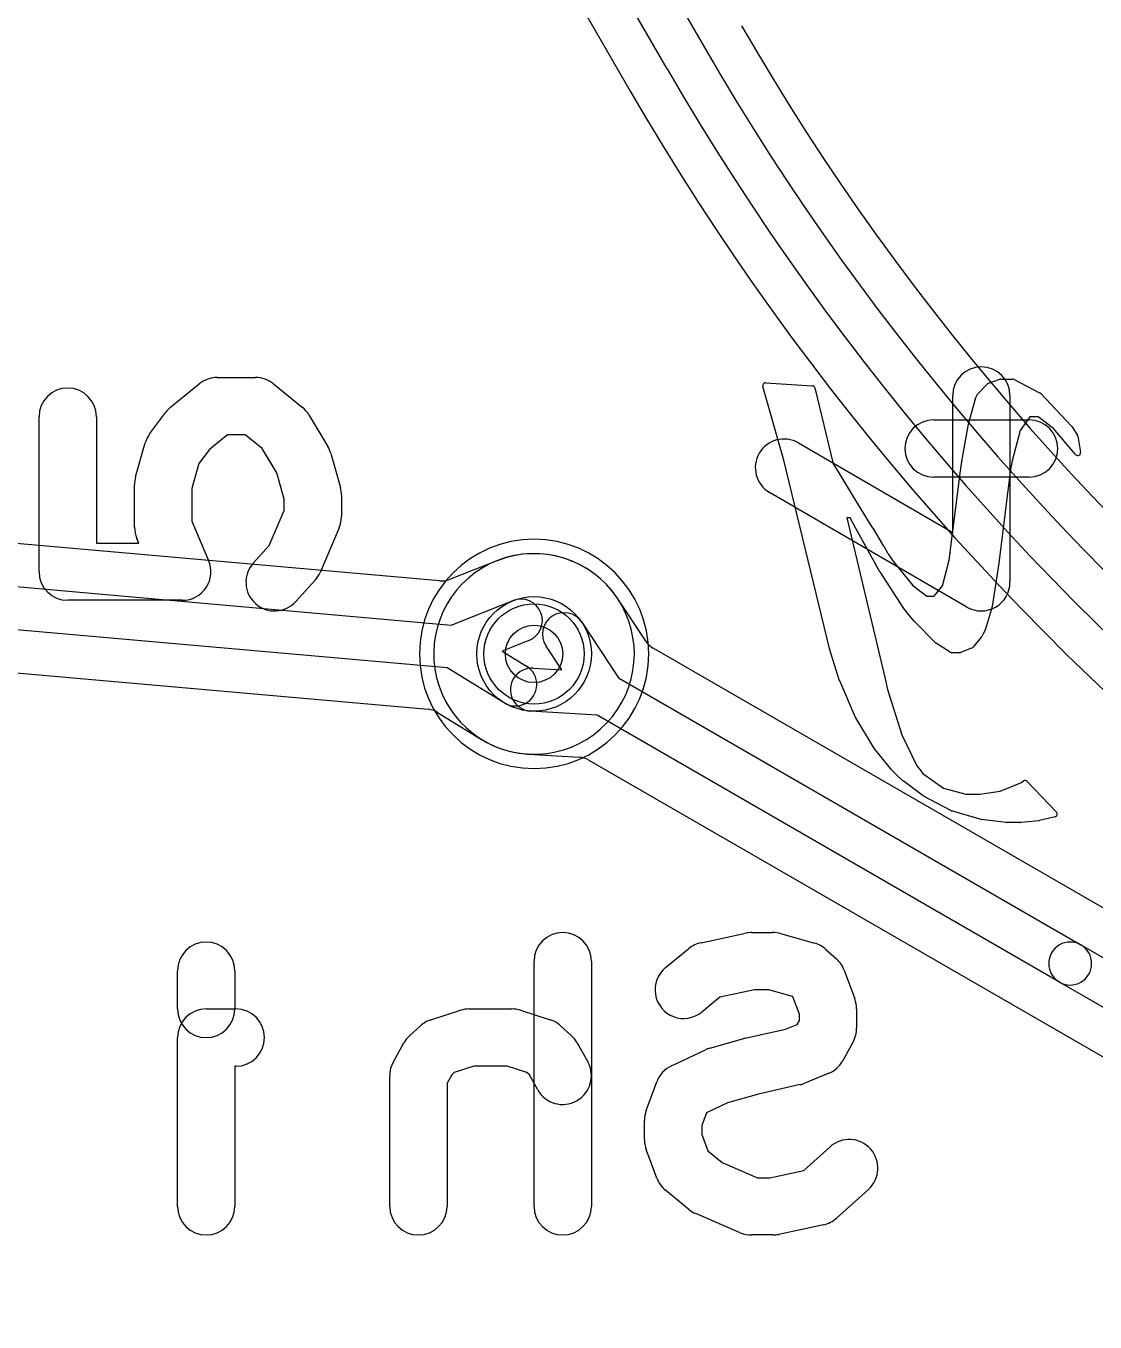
# Model space of a CAD drawing. Extents: x 0 to 57.1, y 0 to 59.8.
# Drawn here: x 38.926 to 42.658, y 49.668 to 54.192 of the extents above; entities that cross this region are included whole.
import ezdxf

# ---------------------------------------------------------------- set-up
doc = ezdxf.new("R2010")
doc.units = 0
for name, color, linetype in [('Hole', 1, 'CONTINUOUS'), ('L1', 3, 'CONTINUOUS'), ('L2', 3, 'CONTINUOUS'), ('L3', 3, 'CONTINUOUS'), ('L4', 3, 'CONTINUOUS'), ('PartsSilk-A', 221, 'CONTINUOUS'), ('PartsSilk-B', 221, 'CONTINUOUS'), ('Resist-A', 2, 'CONTINUOUS'), ('Resist-B', 2, 'CONTINUOUS'), ('Silk-A', 140, 'CONTINUOUS'), ('Silk-B', 140, 'CONTINUOUS')]:
    doc.layers.add(name, color=color, linetype=linetype)

msp = doc.modelspace()

# ---------------------------------------------------------------- linework, layer by layer
at = {"layer": 'Hole'}
msp.add_circle((40.7, 52), 0.1, dxfattribs=at)
at = {"layer": 'L1'}
for p, q in [((41.09071, 52.04381), (40.99256, 52.19219)), ((40.86681, 52.11034), (40.99528, 51.91612)), ((40.797, 51.944), (40.74171, 52.02758)), ((44.31236, 50.17415), (41.11621, 52.01955)), ((40.69696, 51.95009), (40.797, 51.944)), ((40.99528, 51.91612), (42.60874, 50.98458)), ((40.92029, 51.78621), (40.68784, 51.80037)), ((42.53374, 50.85468), (40.92029, 51.78621)), ((40.68049, 51.6505), (40.85727, 51.63973)), ((40.89135, 51.62976), (44.08655, 49.7849)), ((42.60874, 50.98458), (44.2375, 50.04422)), ((44.1625, 49.91432), (42.53374, 50.85468))]:
    msp.add_line(p, q, dxfattribs=at)
msp.add_circle((40.7, 52), 0.2, dxfattribs=at)
for centre, radius, start, end in [((40.7, 52), 0.35004, 33.78722, -93.70182), ((41.05325, 52.23637), 0.075, -146.21035, -146.08322), ((40.80426, 52.06896), 0.22504, 33.48316, 33.91463), ((40.7, 52), 0.35005, 33.39544, 33.4826), ((41.05511, 52.23357), 0.075, -146.94987, -146.51334), ((40.80426, 52.06896), 0.075, 33.48666, -146.51671), ((41.15371, 52.0845), 0.075, -147.14267, -120.00073), ((40.6924, 51.87523), 0.075, 86.51421, -93.48504), ((40.67256, 51.57585), 0.075, 86.07768, 86.29976), ((40.69129, 51.87531), 0.22505, -93.46453, -93.27332), ((40.67416, 51.57575), 0.075, 86.51421, 86.72864), ((40.7, 52), 0.35004, -93.48536, -93.24593), ((40.67593, 51.57564), 0.075, 86.51421, 86.75152), ((40.85385, 51.56481), 0.075, 59.99927, 87.38634), ((42.57124, 50.91963), 0.075, 59.99927, -119.99987), ((42.57124, 50.91963), 0.075, -120.00073, 59.99979)]:
    msp.add_arc(centre, radius, start, end, dxfattribs=at)
at = {"layer": 'L2'}
for start, end in [(90, -90), (-90, 90)]:
    msp.add_arc((40.7, 52), 0.40004, start, end, dxfattribs=at)
at = {"layer": 'L3'}
for start, end in [(90, -90), (-90, 90)]:
    msp.add_arc((40.7, 52), 0.40004, start, end, dxfattribs=at)
at = {"layer": 'L4'}
for p, q in [((39.85327, 56.01287), (41.03473, 53.96652)), ((40.67591, 55.1881), (41.29458, 54.11655)), ((41.16467, 54.04155), (40.54601, 55.1131)), ((40.37051, 52.25507), (15.46423, 54.45885)), ((15.42457, 54.01053), (40.33081, 51.80675)), ((27.93935, 53.20439), (40.41011, 52.10095)), ((40.39689, 51.95153), (27.92613, 53.05497)), ((40.56998, 52.325), (40.40455, 52.25998)), ((40.41011, 52.10095), (40.62682, 52.18613)), ((40.6817, 52.04653), (40.58845, 52.00987)), ((40.58845, 52.00987), (40.67382, 51.95741)), ((40.59528, 51.82961), (40.39689, 51.95153)), ((40.36347, 51.79594), (40.51672, 51.70177))]:
    msp.add_line(p, q, dxfattribs=at)
msp.add_circle((40.7, 52), 0.2, dxfattribs=at)
for centre, radius, start, end in [((49.02385, 58.57904), 8.77497, -150.000095, -104.999878), ((49.02386, 58.57904), 8.925, -150.000091, -104.999997), ((49.02386, 58.57904), 9.075, -150.000085, -104.999978), ((49.02384, 58.57905), 9.22504, -149.999918, -104.999895), ((40.70001, 52), 0.35004, -121.30006, 111.62876), ((40.54255, 52.3948), 0.075, -68.54617, -68.26101), ((40.54334, 52.39511), 0.075, -68.90929, -68.3674), ((40.37712, 52.32978), 0.075, -95.0561, -68.54617), ((40.65426, 52.11633), 0.075, -68.53906, 111.45868), ((40.63455, 51.89351), 0.075, -121.57297, 58.42831), ((40.3242, 51.73204), 0.075, 58.42703, 84.9439), ((40.59528, 51.82961), 0.15005, -121.57148, -121.51319), ((40.47919, 51.63683), 0.075, 58.69429, 59.85904)]:
    msp.add_arc(centre, radius, start, end, dxfattribs=at)
at = {"layer": 'PartsSilk-A'}
for p, q in [((39.43127, 52.86085), (39.53127, 52.94233)), ((39.59444, 52.96481), (39.72778, 52.96481)), ((39.79095, 52.94233), (39.89095, 52.86085)), ((42.16111, 52.4237), (42.16111, 52.90185)), ((42.36111, 52.90185), (42.36111, 52.25)), ((39.35889, 52.76926), (39.41444, 52.84333)), ((39.91353, 52.83478), (39.98019, 52.72367)), ((38.97222, 52.28704), (38.97222, 52.82778)), ((39.17222, 52.82778), (39.17222, 52.38704)), ((42.09444, 52.81667), (42.42778, 52.81667)), ((39.63002, 52.76481), (39.5671, 52.71354)), ((39.6922, 52.76481), (39.63002, 52.76481)), ((39.75104, 52.71687), (39.6922, 52.76481)), ((39.30929, 52.61781), (39.34262, 52.73633)), ((39.5671, 52.71354), (39.5301, 52.66421)), ((39.8018, 52.63225), (39.75104, 52.71687)), ((39.9907, 52.6993), (40.02404, 52.58078)), ((41.62243, 52.73648), (42.16111, 52.4237)), ((39.5301, 52.66421), (39.50556, 52.57695)), ((39.82778, 52.5399), (39.8018, 52.63225)), ((42.42778, 52.61667), (42.09444, 52.61667)), ((39.30556, 52.44259), (39.30556, 52.59074)), ((39.50556, 52.57695), (39.50556, 52.46311)), ((42.2109, 52.16352), (41.52201, 52.56352)), ((39.82778, 52.50016), (39.82778, 52.5399)), ((40.02778, 52.5537), (40.02778, 52.47963)), ((39.77571, 52.37867), (39.82778, 52.50016)), ((39.50556, 52.46311), (39.56414, 52.32643)), ((40.01969, 52.44024), (39.95302, 52.28468)), ((39.17222, 52.38704), (39.32057, 52.38704)), ((39.32057, 52.38704), (39.31364, 52.4032)), ((39.72011, 52.3169), (39.77571, 52.37867)), ((39.93544, 52.25717), (39.86877, 52.1831)), ((39.47222, 52.18704), (39.07222, 52.18704))]:
    msp.add_line(p, q, dxfattribs=at)
for centre, start, end in [((42.26111, 52.90185), 0, 180), ((39.07222, 52.82778), 0, 180), ((39.59444, 52.86481), 90, 129.17315), ((39.72778, 52.86481), 50.82387, 90), ((39.49444, 52.78333), 129.17613, 143.13134), ((39.82778, 52.78333), 30.96376, 50.82685), ((42.09444, 52.71667), 90, -90), ((42.42778, 52.71667), -90, 90), ((39.43889, 52.70926), 143.1301, 164.29304), ((41.57222, 52.65), 59.86069, -120.14135), ((39.89444, 52.67222), 15.71243, 30.96148), ((39.40556, 52.59074), 164.29464, 180), ((39.92778, 52.5537), 0, 15.71144), ((39.92778, 52.47963), -23.19859, 0), ((39.40556, 52.44259), 180, -156.80274), ((39.47222, 52.28704), -90, 23.19633), ((39.79444, 52.25), 138.01151, -41.9902), ((39.07222, 52.28704), 180, -90), ((39.86111, 52.32407), -41.98849, -23.19903), ((42.26111, 52.25), -120.13931, 0)]:
    msp.add_arc(centre, 0.1, start, end, dxfattribs=at)
at = {"layer": 'PartsSilk-B'}
for p, q in [((41.5715, 52.67563), (41.49868, 52.93369)), ((41.50894, 52.94639), (41.67116, 52.93596)), ((41.68024, 52.92832), (41.74384, 52.6638)), ((42.24954, 52.90889), (42.28237, 52.9421)), ((42.28613, 52.94449), (42.32571, 52.95855)), ((42.32906, 52.95913), (42.37094, 52.95913)), ((42.37556, 52.958), (42.46655, 52.91054)), ((42.21633, 52.80212), (42.23923, 52.88635)), ((42.23957, 52.88737), (42.24335, 52.89705)), ((42.24362, 52.89768), (42.24761, 52.90613)), ((42.46922, 52.90852), (42.57574, 52.79514)), ((42.19282, 52.67223), (42.21614, 52.80128)), ((42.43039, 52.8274), (42.39679, 52.77996)), ((42.45934, 52.8274), (42.43039, 52.8274)), ((42.51245, 52.78624), (42.45934, 52.8274)), ((42.58994, 52.69563), (42.51245, 52.78624)), ((42.57687, 52.79369), (42.59637, 52.76327)), ((42.39679, 52.77996), (42.3685, 52.67435)), ((42.59781, 52.75957), (42.6074, 52.70383)), ((41.73146, 52.01877), (41.5715, 52.67563)), ((41.74384, 52.6638), (41.7634, 52.63163)), ((42.1884, 52.63912), (42.19275, 52.67177)), ((42.3685, 52.67435), (42.36284, 52.64526)), ((41.7634, 52.63163), (41.82246, 52.53529)), ((42.15239, 52.35455), (42.18839, 52.63906)), ((42.36284, 52.64526), (42.32168, 52.31654)), ((41.82246, 52.53529), (41.88185, 52.43912)), ((41.80302, 52.47547), (41.79171, 52.47547)), ((41.79171, 52.47547), (41.92496, 51.9136)), ((41.82166, 52.44024), (41.80302, 52.47547)), ((41.9073, 52.2866), (41.82177, 52.44005)), ((41.88186, 52.4391), (41.92023, 52.37661)), ((41.92034, 52.37644), (41.93415, 52.3529)), ((41.93493, 52.35122), (41.93577, 52.34889)), ((41.93577, 52.34889), (41.95197, 52.32447)), ((42.14919, 52.32743), (42.15238, 52.35446)), ((41.95197, 52.32447), (42.02234, 52.23854)), ((42.12614, 52.2374), (42.14919, 52.32743)), ((42.32168, 52.31651), (42.31788, 52.28693)), ((41.99072, 52.1589), (41.90766, 52.286)), ((42.31784, 52.28665), (42.29891, 52.1659)), ((42.02234, 52.23854), (42.07059, 52.20172)), ((42.07059, 52.20172), (42.09643, 52.20172)), ((42.09643, 52.20172), (42.12614, 52.2374)), ((42.00833, 52.1364), (41.99122, 52.1582)), ((42.29862, 52.1646), (42.27434, 52.08286)), ((42.02663, 52.11469), (42.00856, 52.13612)), ((42.10233, 52.03802), (42.02716, 52.11411)), ((42.26714, 52.07053), (42.26244, 52.06063)), ((42.27326, 52.08046), (42.26714, 52.07053)), ((41.76658, 51.90669), (41.73164, 52.01815)), ((42.15275, 52.00571), (42.10408, 52.03661)), ((42.22692, 52.01981), (42.18848, 52.00483)), ((42.26106, 52.05848), (42.23094, 52.02269)), ((42.18485, 52.00415), (42.15811, 52.00415)), ((41.82192, 51.77778), (41.76693, 51.90573)), ((41.92496, 51.9136), (41.93409, 51.8754)), ((41.93409, 51.8754), (41.98374, 51.71718)), ((41.88837, 51.66867), (41.82257, 51.77652)), ((41.98374, 51.71718), (42.03597, 51.6099)), ((41.94506, 51.59849), (41.88914, 51.66759)), ((41.96646, 51.57732), (41.94581, 51.59766)), ((41.98766, 51.55761), (41.96667, 51.57712)), ((42.03597, 51.6099), (42.04643, 51.59716)), ((42.04664, 51.59689), (42.05745, 51.58277)), ((42.05745, 51.58277), (42.12875, 51.53208)), ((42.05763, 51.50501), (41.98847, 51.55693)), ((42.12875, 51.53208), (42.20668, 51.5102)), ((42.25636, 51.5102), (42.32723, 51.52089)), ((42.32723, 51.52089), (42.40132, 51.55162)), ((42.40154, 51.55177), (42.40827, 51.5566)), ((42.42133, 51.55538), (42.5235, 51.44835)), ((42.15468, 51.45331), (42.05894, 51.50418)), ((42.20668, 51.5102), (42.25636, 51.5102)), ((42.26046, 51.42206), (42.15656, 51.45254)), ((42.51867, 51.43174), (42.46386, 51.41816)), ((42.34734, 51.41147), (42.26208, 51.42173)), ((42.39783, 51.4114), (42.34853, 51.4114)), ((42.46247, 51.41792), (42.39884, 51.41145)), ((41.28274, 50.99222), (41.4383, 51.02556)), ((41.45926, 51.02778), (41.53333, 51.02778)), ((41.56041, 51.02404), (41.67893, 50.9907)), ((41.1589, 50.90518), (41.24038, 50.97184)), ((41.71874, 50.96878), (41.75578, 50.93545)), ((39.45556, 50.76111), (39.45556, 50.89444)), ((39.65556, 50.89444), (39.65556, 50.76111)), ((40.7, 50.07222), (40.7, 50.92778)), ((40.9, 50.92778), (40.9, 50.07222)), ((41.78266, 50.89584), (41.8197, 50.79584)), ((41.3483, 50.80173), (41.28554, 50.75038)), ((41.46986, 50.82778), (41.3483, 50.80173)), ((41.51953, 50.82778), (41.46986, 50.82778)), ((41.60231, 50.8045), (41.51953, 50.82778)), ((41.60368, 50.80326), (41.60231, 50.8045)), ((41.62593, 50.74319), (41.60368, 50.80326)), ((39.55556, 50.76111), (39.65926, 50.76111)), ((40.33977, 50.72298), (40.44347, 50.75631)), ((40.47407, 50.76111), (40.62222, 50.76111)), ((40.65282, 50.75631), (40.75653, 50.72298)), ((41.82593, 50.76111), (41.82593, 50.69444)), ((41.57729, 50.69016), (41.61853, 50.70704)), ((41.61853, 50.70704), (41.62593, 50.72036)), ((41.62593, 50.72036), (41.62593, 50.74319)), ((39.45556, 50.07222), (39.45556, 50.66111)), ((40.26643, 50.66877), (40.30347, 50.70211)), ((40.79284, 50.7021), (40.82987, 50.66876)), ((41.43731, 50.65867), (41.57729, 50.69016)), ((40.20888, 50.57634), (40.24591, 50.643)), ((40.85037, 50.64301), (40.88741, 50.57635)), ((41.17977, 50.56276), (41.29829, 50.61832)), ((41.31367, 50.62405), (41.43219, 50.65738)), ((41.81334, 50.64587), (41.7763, 50.57921)), ((39.65926, 50.56111), (39.65556, 50.56111)), ((39.65556, 50.56111), (39.65556, 50.07222)), ((40.1963, 50.07222), (40.1963, 50.52778)), ((40.41264, 50.53128), (40.3963, 50.50187)), ((40.42136, 50.53913), (40.41264, 50.53128)), ((40.48975, 50.56111), (40.42136, 50.53913)), ((40.60655, 50.56111), (40.48975, 50.56111)), ((40.67494, 50.53913), (40.60655, 50.56111)), ((40.68365, 50.53129), (40.67494, 50.53913)), ((40.71259, 50.47921), (40.68365, 50.53129)), ((41.72676, 50.53523), (41.64528, 50.50189)), ((40.3963, 50.50187), (40.3963, 50.07222)), ((41.09141, 50.40695), (41.12844, 50.50695)), ((41.62936, 50.49688), (41.48379, 50.46413)), ((41.48379, 50.46413), (41.37573, 50.43374)), ((41.30177, 50.39907), (41.28519, 50.3543)), ((41.37573, 50.43374), (41.30177, 50.39907)), ((41.08519, 50.30556), (41.08519, 50.37222)), ((41.28519, 50.3543), (41.28519, 50.32348)), ((41.28519, 50.32348), (41.30657, 50.26575)), ((41.12844, 50.17083), (41.09141, 50.27083)), ((41.30657, 50.26575), (41.35609, 50.22524)), ((41.64183, 50.19775), (41.7331, 50.27989)), ((41.35609, 50.22524), (41.47979, 50.17222)), ((41.47979, 50.17222), (41.52273, 50.17222)), ((41.52273, 50.17222), (41.64183, 50.19775)), ((41.24037, 50.0615), (41.15889, 50.12817)), ((41.8669, 50.13123), (41.75579, 50.03123)), ((41.41987, 49.98031), (41.26431, 50.04698)), ((41.70985, 50.00778), (41.55429, 49.97444)), ((41.53333, 49.97222), (41.45926, 49.97222))]:
    msp.add_line(p, q, dxfattribs=at)
for centre, radius, start, end in [((41.5083, 52.93641), 0.01, 86.33075, -164.21205), ((41.67052, 52.92598), 0.01, 13.53586, 86.33075), ((42.28948, 52.93507), 0.01, 109.57673, 135.32416), ((42.32906, 52.94913), 0.01, 90, 109.57673), ((42.37094, 52.94913), 0.01, 62.48694, 90), ((42.24888, 52.88373), 0.01, 158.64562, 164.81021), ((42.25266, 52.89341), 0.01, 154.71652, 158.64562), ((42.25665, 52.90186), 0.01, 135.32416, 154.71652), ((42.46193, 52.90167), 0.01, 43.21768, 62.48694), ((42.22598, 52.7995), 0.01, 164.81021, 169.7464), ((42.56845, 52.78829), 0.01, 32.67328, 43.21768), ((42.58795, 52.75787), 0.01001, 9.78241, 32.67328), ((42.59754, 52.70213), 0.01001, -139.46085, 9.78241), ((42.20266, 52.67045), 0.01, 169.7464, 172.41293), ((42.19831, 52.6378), 0.01, 172.41293, 172.76127), ((41.8305, 52.44492), 0.01, -152.10273, -150.84519), ((41.87334, 52.43387), 0.01, 31.54367, 31.67132), ((41.91171, 52.37138), 0.01, 30.38424, 31.54367), ((41.92552, 52.34784), 0.01, 19.7579, 30.38424), ((42.16231, 52.35329), 0.01, 172.76127, 173.28012), ((42.31176, 52.31778), 0.01, -7.29556, -7.12502), ((41.91603, 52.29147), 0.01, -150.84519, -146.8344), ((42.30796, 52.2882), 0.01, -8.91604, -7.29556), ((41.99909, 52.16437), 0.01, -146.8344, -141.90392), ((42.28903, 52.16745), 0.01, -16.55114, -8.91604), ((42.0162, 52.14257), 0.01, -141.90392, -139.82758), ((42.03427, 52.12114), 0.01, -139.82758, -135.32416), ((42.26475, 52.08571), 0.01, -31.67132, -16.55114), ((41.74118, 52.02114), 0.01, -166.29711, -162.59811), ((42.10944, 52.04505), 0.01, -135.32416, -122.41845), ((42.22329, 52.02913), 0.01, -68.71983, -40.09168), ((42.25341, 52.06492), 0.01, -40.09168, -25.4116), ((42.15811, 52.01415), 0.01, -122.41845, -90), ((42.18485, 52.01415), 0.01, -90, -68.71983), ((41.77612, 51.90968), 0.01, -162.59811, -156.74124), ((41.83111, 51.78173), 0.01, -156.74124, -148.61388), ((41.89691, 51.67388), 0.01, -148.61388, -141.00901), ((41.95283, 51.60478), 0.01, -141.00901, -134.5948), ((41.97348, 51.58444), 0.01, -134.5948, -132.9329), ((42.0387, 51.59081), 0.01, 37.44284, 39.40224), ((41.99447, 51.56493), 0.01, -132.9329, -126.8699), ((42.40715, 51.54349), 0.01, 124.11906, 125.6442), ((42.4141, 51.54848), 0.01, 43.66213, 125.6776), ((42.06363, 51.51301), 0.01, -126.8699, -117.97473), ((42.15937, 51.46214), 0.01, -117.97473, -106.31519), ((42.51627, 51.44145), 0.01, -76.11658, 43.66213), ((42.26327, 51.43166), 0.01, -106.31519, -96.83367), ((42.34853, 51.4214), 0.01, -96.83367, -90), ((42.39783, 51.4214), 0.01, -90, -84.2039), ((42.46146, 51.42787), 0.01, -84.2039, -76.11658), ((40.8, 50.92778), 0.1, 0, 180), ((41.45926, 50.92778), 0.1, 90, 102.09677), ((41.53333, 50.92778), 0.1, 74.28757, 90), ((39.55556, 50.89444), 0.1, 0, 180), ((41.3037, 50.89444), 0.1, 102.09876, 129.28711), ((41.65185, 50.89444), 0.1, 48.0196, 74.28856), ((41.68889, 50.86111), 0.1, 20.32334, 48.01792), ((41.22222, 50.82778), 0.1, 129.28618, -50.71289), ((39.55556, 50.76111), 0.1, 180, 0), ((39.55556, 50.66111), 0.1, 90, 180), ((39.65926, 50.66111), 0.1, -90, 90), ((40.47407, 50.66111), 0.1, 90, 107.81889), ((40.62222, 50.66111), 0.1, 72.18111, 90), ((41.72593, 50.76111), 0.1, 0, 20.32463), ((40.37037, 50.62778), 0.1, 107.81889, 131.98849), ((40.72593, 50.62778), 0.1, 48.00342, 72.18111), ((40.33333, 50.59444), 0.1, 131.98849, 150.94873), ((40.76296, 50.59444), 0.1, 29.05906, 48.00342), ((41.72593, 50.69444), 0.1, -29.05906, 0), ((41.34074, 50.52778), 0.1, 105.70536, 115.1197), ((41.45926, 50.56111), 0.1, 102.67982, 105.70536), ((40.2963, 50.52778), 0.1, 150.94873, 180), ((40.8, 50.52778), 0.1, -150.94094, 29.05898), ((41.68889, 50.62778), 0.1, -67.7464, -29.05898), ((41.22222, 50.47222), 0.1, 115.1197, 159.67865), ((41.60741, 50.59444), 0.1, -77.32018, -67.7466), ((41.18519, 50.37222), 0.1, 159.67865, 180), ((41.18519, 50.30556), 0.1, 180, -159.67865), ((41.8, 50.20556), 0.1, -48.01151, 131.9875), ((41.22222, 50.20556), 0.1, -159.67865, -129.29424), ((39.55556, 50.07222), 0.1, 180, 0), ((40.2963, 50.07222), 0.1, 180, 0), ((40.8, 50.07222), 0.1, 180, 0), ((41.3037, 50.13889), 0.1, -129.29424, -113.19859), ((41.68889, 50.10556), 0.1, -77.90124, -48.01151), ((41.45926, 50.07222), 0.1, -113.19859, -90), ((41.53333, 50.07222), 0.1, -90, -77.90124)]:
    msp.add_arc(centre, radius, start, end, dxfattribs=at)
at = {"layer": 'Resist-A'}
msp.add_circle((40.7, 52), 0.175, dxfattribs=at)
at = {"layer": 'Resist-B'}
msp.add_circle((40.7, 52), 0.175, dxfattribs=at)
at = {"layer": 'Silk-A'}
for p, q in [((39.43127, 52.86085), (39.53127, 52.94233)), ((39.59444, 52.96481), (39.72778, 52.96481)), ((39.79095, 52.94233), (39.89095, 52.86085)), ((42.16111, 52.4237), (42.16111, 52.90185)), ((42.36111, 52.90185), (42.36111, 52.25)), ((39.35889, 52.76926), (39.41444, 52.84333)), ((39.91353, 52.83478), (39.98019, 52.72367)), ((38.97222, 52.28704), (38.97222, 52.82778)), ((39.17222, 52.82778), (39.17222, 52.38704)), ((42.09444, 52.81667), (42.42778, 52.81667)), ((39.63002, 52.76481), (39.5671, 52.71354)), ((39.6922, 52.76481), (39.63002, 52.76481)), ((39.75104, 52.71687), (39.6922, 52.76481)), ((39.30929, 52.61781), (39.34262, 52.73633)), ((39.5671, 52.71354), (39.5301, 52.66421)), ((39.8018, 52.63225), (39.75104, 52.71687)), ((39.9907, 52.6993), (40.02404, 52.58078)), ((41.62243, 52.73648), (42.16111, 52.4237)), ((39.5301, 52.66421), (39.50556, 52.57695)), ((39.82778, 52.5399), (39.8018, 52.63225)), ((42.42778, 52.61667), (42.09444, 52.61667)), ((39.30556, 52.44259), (39.30556, 52.59074)), ((39.50556, 52.57695), (39.50556, 52.46311)), ((42.2109, 52.16352), (41.52201, 52.56352)), ((39.82778, 52.50016), (39.82778, 52.5399)), ((40.02778, 52.5537), (40.02778, 52.47963)), ((39.77571, 52.37867), (39.82778, 52.50016)), ((39.50556, 52.46311), (39.56414, 52.32643)), ((40.01969, 52.44024), (39.95302, 52.28468)), ((39.17222, 52.38704), (39.32057, 52.38704)), ((39.32057, 52.38704), (39.31364, 52.4032)), ((39.72011, 52.3169), (39.77571, 52.37867)), ((39.93544, 52.25717), (39.86877, 52.1831)), ((39.47222, 52.18704), (39.07222, 52.18704))]:
    msp.add_line(p, q, dxfattribs=at)
for centre, start, end in [((42.26111, 52.90185), 0, 180), ((39.07222, 52.82778), 0, 180), ((39.59444, 52.86481), 90, 129.17315), ((39.72778, 52.86481), 50.82387, 90), ((39.49444, 52.78333), 129.17613, 143.13134), ((39.82778, 52.78333), 30.96376, 50.82685), ((42.09444, 52.71667), 90, -90), ((42.42778, 52.71667), -90, 90), ((39.43889, 52.70926), 143.1301, 164.29304), ((41.57222, 52.65), 59.86069, -120.14135), ((39.89444, 52.67222), 15.71243, 30.96148), ((39.40556, 52.59074), 164.29464, 180), ((39.92778, 52.5537), 0, 15.71144), ((39.92778, 52.47963), -23.19859, 0), ((39.40556, 52.44259), 180, -156.80274), ((39.47222, 52.28704), -90, 23.19633), ((39.79444, 52.25), 138.01151, -41.9902), ((39.07222, 52.28704), 180, -90), ((39.86111, 52.32407), -41.98849, -23.19903), ((42.26111, 52.25), -120.13931, 0)]:
    msp.add_arc(centre, 0.1, start, end, dxfattribs=at)
at = {"layer": 'Silk-B'}
for p, q in [((41.5715, 52.67563), (41.49868, 52.93369)), ((41.50894, 52.94639), (41.67116, 52.93596)), ((41.68024, 52.92832), (41.74384, 52.6638)), ((42.24954, 52.90889), (42.28237, 52.9421)), ((42.28613, 52.94449), (42.32571, 52.95855)), ((42.32906, 52.95913), (42.37094, 52.95913)), ((42.37556, 52.958), (42.46655, 52.91054)), ((42.21633, 52.80212), (42.23923, 52.88635)), ((42.23957, 52.88737), (42.24335, 52.89705)), ((42.24362, 52.89768), (42.24761, 52.90613)), ((42.46922, 52.90852), (42.57574, 52.79514)), ((42.19282, 52.67223), (42.21614, 52.80128)), ((42.43039, 52.8274), (42.39679, 52.77996)), ((42.45934, 52.8274), (42.43039, 52.8274)), ((42.51245, 52.78624), (42.45934, 52.8274)), ((42.58994, 52.69563), (42.51245, 52.78624)), ((42.57687, 52.79369), (42.59637, 52.76327)), ((42.39679, 52.77996), (42.3685, 52.67435)), ((42.59781, 52.75957), (42.6074, 52.70383)), ((41.73146, 52.01877), (41.5715, 52.67563)), ((41.74384, 52.6638), (41.7634, 52.63163)), ((42.1884, 52.63912), (42.19275, 52.67177)), ((42.3685, 52.67435), (42.36284, 52.64526)), ((41.7634, 52.63163), (41.82246, 52.53529)), ((42.15239, 52.35455), (42.18839, 52.63906)), ((42.36284, 52.64526), (42.32168, 52.31654)), ((41.82246, 52.53529), (41.88185, 52.43912)), ((41.80302, 52.47547), (41.79171, 52.47547)), ((41.79171, 52.47547), (41.92496, 51.9136)), ((41.82166, 52.44024), (41.80302, 52.47547)), ((41.9073, 52.2866), (41.82177, 52.44005)), ((41.88186, 52.4391), (41.92023, 52.37661)), ((41.92034, 52.37644), (41.93415, 52.3529)), ((41.93493, 52.35122), (41.93577, 52.34889)), ((41.93577, 52.34889), (41.95197, 52.32447)), ((42.14919, 52.32743), (42.15238, 52.35446)), ((41.95197, 52.32447), (42.02234, 52.23854)), ((42.12614, 52.2374), (42.14919, 52.32743)), ((42.32168, 52.31651), (42.31788, 52.28693)), ((41.99072, 52.1589), (41.90766, 52.286)), ((42.31784, 52.28665), (42.29891, 52.1659)), ((42.02234, 52.23854), (42.07059, 52.20172)), ((42.07059, 52.20172), (42.09643, 52.20172)), ((42.09643, 52.20172), (42.12614, 52.2374)), ((42.00833, 52.1364), (41.99122, 52.1582)), ((42.29862, 52.1646), (42.27434, 52.08286)), ((42.02663, 52.11469), (42.00856, 52.13612)), ((42.10233, 52.03802), (42.02716, 52.11411)), ((42.26714, 52.07053), (42.26244, 52.06063)), ((42.27326, 52.08046), (42.26714, 52.07053)), ((41.76658, 51.90669), (41.73164, 52.01815)), ((42.15275, 52.00571), (42.10408, 52.03661)), ((42.22692, 52.01981), (42.18848, 52.00483)), ((42.26106, 52.05848), (42.23094, 52.02269)), ((42.18485, 52.00415), (42.15811, 52.00415)), ((41.82192, 51.77778), (41.76693, 51.90573)), ((41.92496, 51.9136), (41.93409, 51.8754)), ((41.93409, 51.8754), (41.98374, 51.71718)), ((41.88837, 51.66867), (41.82257, 51.77652)), ((41.98374, 51.71718), (42.03597, 51.6099)), ((41.94506, 51.59849), (41.88914, 51.66759)), ((41.96646, 51.57732), (41.94581, 51.59766)), ((41.98766, 51.55761), (41.96667, 51.57712)), ((42.03597, 51.6099), (42.04643, 51.59716)), ((42.04664, 51.59689), (42.05745, 51.58277)), ((42.05745, 51.58277), (42.12875, 51.53208)), ((42.05763, 51.50501), (41.98847, 51.55693)), ((42.12875, 51.53208), (42.20668, 51.5102)), ((42.25636, 51.5102), (42.32723, 51.52089)), ((42.32723, 51.52089), (42.40132, 51.55162)), ((42.40154, 51.55177), (42.40827, 51.5566)), ((42.42133, 51.55538), (42.5235, 51.44835)), ((42.15468, 51.45331), (42.05894, 51.50418)), ((42.20668, 51.5102), (42.25636, 51.5102)), ((42.26046, 51.42206), (42.15656, 51.45254)), ((42.51867, 51.43174), (42.46386, 51.41816)), ((42.34734, 51.41147), (42.26208, 51.42173)), ((42.39783, 51.4114), (42.34853, 51.4114)), ((42.46247, 51.41792), (42.39884, 51.41145)), ((41.28274, 50.99222), (41.4383, 51.02556)), ((41.45926, 51.02778), (41.53333, 51.02778)), ((41.56041, 51.02404), (41.67893, 50.9907)), ((41.1589, 50.90518), (41.24038, 50.97184)), ((41.71874, 50.96878), (41.75578, 50.93545)), ((39.45556, 50.76111), (39.45556, 50.89444)), ((39.65556, 50.89444), (39.65556, 50.76111)), ((40.7, 50.07222), (40.7, 50.92778)), ((40.9, 50.92778), (40.9, 50.07222)), ((41.78266, 50.89584), (41.8197, 50.79584)), ((41.3483, 50.80173), (41.28554, 50.75038)), ((41.46986, 50.82778), (41.3483, 50.80173)), ((41.51953, 50.82778), (41.46986, 50.82778)), ((41.60231, 50.8045), (41.51953, 50.82778)), ((41.60368, 50.80326), (41.60231, 50.8045)), ((41.62593, 50.74319), (41.60368, 50.80326)), ((39.55556, 50.76111), (39.65926, 50.76111)), ((40.33977, 50.72298), (40.44347, 50.75631)), ((40.47407, 50.76111), (40.62222, 50.76111)), ((40.65282, 50.75631), (40.75653, 50.72298)), ((41.82593, 50.76111), (41.82593, 50.69444)), ((41.57729, 50.69016), (41.61853, 50.70704)), ((41.61853, 50.70704), (41.62593, 50.72036)), ((41.62593, 50.72036), (41.62593, 50.74319)), ((39.45556, 50.07222), (39.45556, 50.66111)), ((40.26643, 50.66877), (40.30347, 50.70211)), ((40.79284, 50.7021), (40.82987, 50.66876)), ((41.43731, 50.65867), (41.57729, 50.69016)), ((40.20888, 50.57634), (40.24591, 50.643)), ((40.85037, 50.64301), (40.88741, 50.57635)), ((41.17977, 50.56276), (41.29829, 50.61832)), ((41.31367, 50.62405), (41.43219, 50.65738)), ((41.81334, 50.64587), (41.7763, 50.57921)), ((39.65926, 50.56111), (39.65556, 50.56111)), ((39.65556, 50.56111), (39.65556, 50.07222)), ((40.1963, 50.07222), (40.1963, 50.52778)), ((40.41264, 50.53128), (40.3963, 50.50187)), ((40.42136, 50.53913), (40.41264, 50.53128)), ((40.48975, 50.56111), (40.42136, 50.53913)), ((40.60655, 50.56111), (40.48975, 50.56111)), ((40.67494, 50.53913), (40.60655, 50.56111)), ((40.68365, 50.53129), (40.67494, 50.53913)), ((40.71259, 50.47921), (40.68365, 50.53129)), ((41.72676, 50.53523), (41.64528, 50.50189)), ((40.3963, 50.50187), (40.3963, 50.07222)), ((41.09141, 50.40695), (41.12844, 50.50695)), ((41.62936, 50.49688), (41.48379, 50.46413)), ((41.48379, 50.46413), (41.37573, 50.43374)), ((41.30177, 50.39907), (41.28519, 50.3543)), ((41.37573, 50.43374), (41.30177, 50.39907)), ((41.08519, 50.30556), (41.08519, 50.37222)), ((41.28519, 50.3543), (41.28519, 50.32348)), ((41.28519, 50.32348), (41.30657, 50.26575)), ((41.12844, 50.17083), (41.09141, 50.27083)), ((41.30657, 50.26575), (41.35609, 50.22524)), ((41.64183, 50.19775), (41.7331, 50.27989)), ((41.35609, 50.22524), (41.47979, 50.17222)), ((41.47979, 50.17222), (41.52273, 50.17222)), ((41.52273, 50.17222), (41.64183, 50.19775)), ((41.24037, 50.0615), (41.15889, 50.12817)), ((41.8669, 50.13123), (41.75579, 50.03123)), ((41.41987, 49.98031), (41.26431, 50.04698)), ((41.70985, 50.00778), (41.55429, 49.97444)), ((41.53333, 49.97222), (41.45926, 49.97222))]:
    msp.add_line(p, q, dxfattribs=at)
for centre, radius, start, end in [((41.5083, 52.93641), 0.01, 86.33075, -164.21205), ((41.67052, 52.92598), 0.01, 13.53586, 86.33075), ((42.28948, 52.93507), 0.01, 109.57673, 135.32416), ((42.32906, 52.94913), 0.01, 90, 109.57673), ((42.37094, 52.94913), 0.01, 62.48694, 90), ((42.24888, 52.88373), 0.01, 158.64562, 164.81021), ((42.25266, 52.89341), 0.01, 154.71652, 158.64562), ((42.25665, 52.90186), 0.01, 135.32416, 154.71652), ((42.46193, 52.90167), 0.01, 43.21768, 62.48694), ((42.22598, 52.7995), 0.01, 164.81021, 169.7464), ((42.56845, 52.78829), 0.01, 32.67328, 43.21768), ((42.58795, 52.75787), 0.01001, 9.78241, 32.67328), ((42.59754, 52.70213), 0.01001, -139.46085, 9.78241), ((42.20266, 52.67045), 0.01, 169.7464, 172.41293), ((42.19831, 52.6378), 0.01, 172.41293, 172.76127), ((41.8305, 52.44492), 0.01, -152.10273, -150.84519), ((41.87334, 52.43387), 0.01, 31.54367, 31.67132), ((41.91171, 52.37138), 0.01, 30.38424, 31.54367), ((41.92552, 52.34784), 0.01, 19.7579, 30.38424), ((42.16231, 52.35329), 0.01, 172.76127, 173.28012), ((42.31176, 52.31778), 0.01, -7.29556, -7.12502), ((41.91603, 52.29147), 0.01, -150.84519, -146.8344), ((42.30796, 52.2882), 0.01, -8.91604, -7.29556), ((41.99909, 52.16437), 0.01, -146.8344, -141.90392), ((42.28903, 52.16745), 0.01, -16.55114, -8.91604), ((42.0162, 52.14257), 0.01, -141.90392, -139.82758), ((42.03427, 52.12114), 0.01, -139.82758, -135.32416), ((42.26475, 52.08571), 0.01, -31.67132, -16.55114), ((41.74118, 52.02114), 0.01, -166.29711, -162.59811), ((42.10944, 52.04505), 0.01, -135.32416, -122.41845), ((42.22329, 52.02913), 0.01, -68.71983, -40.09168), ((42.25341, 52.06492), 0.01, -40.09168, -25.4116), ((42.15811, 52.01415), 0.01, -122.41845, -90), ((42.18485, 52.01415), 0.01, -90, -68.71983), ((41.77612, 51.90968), 0.01, -162.59811, -156.74124), ((41.83111, 51.78173), 0.01, -156.74124, -148.61388), ((41.89691, 51.67388), 0.01, -148.61388, -141.00901), ((41.95283, 51.60478), 0.01, -141.00901, -134.5948), ((41.97348, 51.58444), 0.01, -134.5948, -132.9329), ((42.0387, 51.59081), 0.01, 37.44284, 39.40224), ((41.99447, 51.56493), 0.01, -132.9329, -126.8699), ((42.40715, 51.54349), 0.01, 124.11906, 125.6442), ((42.4141, 51.54848), 0.01, 43.66213, 125.6776), ((42.06363, 51.51301), 0.01, -126.8699, -117.97473), ((42.15937, 51.46214), 0.01, -117.97473, -106.31519), ((42.51627, 51.44145), 0.01, -76.11658, 43.66213), ((42.26327, 51.43166), 0.01, -106.31519, -96.83367), ((42.34853, 51.4214), 0.01, -96.83367, -90), ((42.39783, 51.4214), 0.01, -90, -84.2039), ((42.46146, 51.42787), 0.01, -84.2039, -76.11658), ((40.8, 50.92778), 0.1, 0, 180), ((41.45926, 50.92778), 0.1, 90, 102.09677), ((41.53333, 50.92778), 0.1, 74.28757, 90), ((39.55556, 50.89444), 0.1, 0, 180), ((41.3037, 50.89444), 0.1, 102.09876, 129.28711), ((41.65185, 50.89444), 0.1, 48.0196, 74.28856), ((41.68889, 50.86111), 0.1, 20.32334, 48.01792), ((41.22222, 50.82778), 0.1, 129.28618, -50.71289), ((39.55556, 50.76111), 0.1, 180, 0), ((39.55556, 50.66111), 0.1, 90, 180), ((39.65926, 50.66111), 0.1, -90, 90), ((40.47407, 50.66111), 0.1, 90, 107.81889), ((40.62222, 50.66111), 0.1, 72.18111, 90), ((41.72593, 50.76111), 0.1, 0, 20.32463), ((40.37037, 50.62778), 0.1, 107.81889, 131.98849), ((40.72593, 50.62778), 0.1, 48.00342, 72.18111), ((40.33333, 50.59444), 0.1, 131.98849, 150.94873), ((40.76296, 50.59444), 0.1, 29.05906, 48.00342), ((41.72593, 50.69444), 0.1, -29.05906, 0), ((41.34074, 50.52778), 0.1, 105.70536, 115.1197), ((41.45926, 50.56111), 0.1, 102.67982, 105.70536), ((40.2963, 50.52778), 0.1, 150.94873, 180), ((40.8, 50.52778), 0.1, -150.94094, 29.05898), ((41.68889, 50.62778), 0.1, -67.7464, -29.05898), ((41.22222, 50.47222), 0.1, 115.1197, 159.67865), ((41.60741, 50.59444), 0.1, -77.32018, -67.7466), ((41.18519, 50.37222), 0.1, 159.67865, 180), ((41.18519, 50.30556), 0.1, 180, -159.67865), ((41.8, 50.20556), 0.1, -48.01151, 131.9875), ((41.22222, 50.20556), 0.1, -159.67865, -129.29424), ((39.55556, 50.07222), 0.1, 180, 0), ((40.2963, 50.07222), 0.1, 180, 0), ((40.8, 50.07222), 0.1, 180, 0), ((41.3037, 50.13889), 0.1, -129.29424, -113.19859), ((41.68889, 50.10556), 0.1, -77.90124, -48.01151), ((41.45926, 50.07222), 0.1, -113.19859, -90), ((41.53333, 50.07222), 0.1, -90, -77.90124)]:
    msp.add_arc(centre, radius, start, end, dxfattribs=at)

doc.saveas('drawing.dxf')
